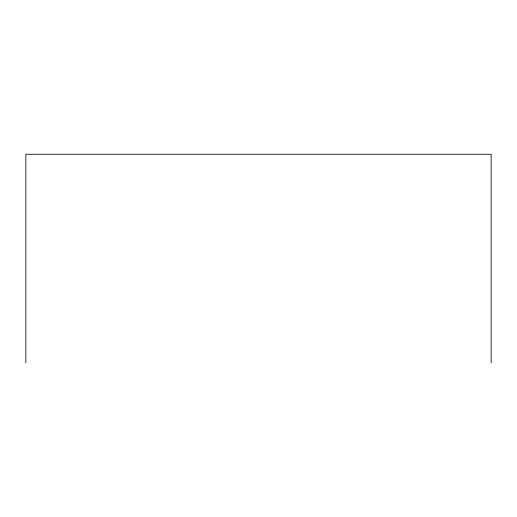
<?xml version="1.0" encoding="UTF-8"?>
<svg xmlns="http://www.w3.org/2000/svg" width="517" height="517" viewBox="0 0 517 517"><rect width="100%" height="100%" fill="white"/><g stroke="black" fill="none" stroke-linecap="round" stroke-linejoin="round"><path stroke-width="0.78" d="M491.15 362.747L491.15 154.253L25.85 154.253L25.85 362.747"/></g></svg>
